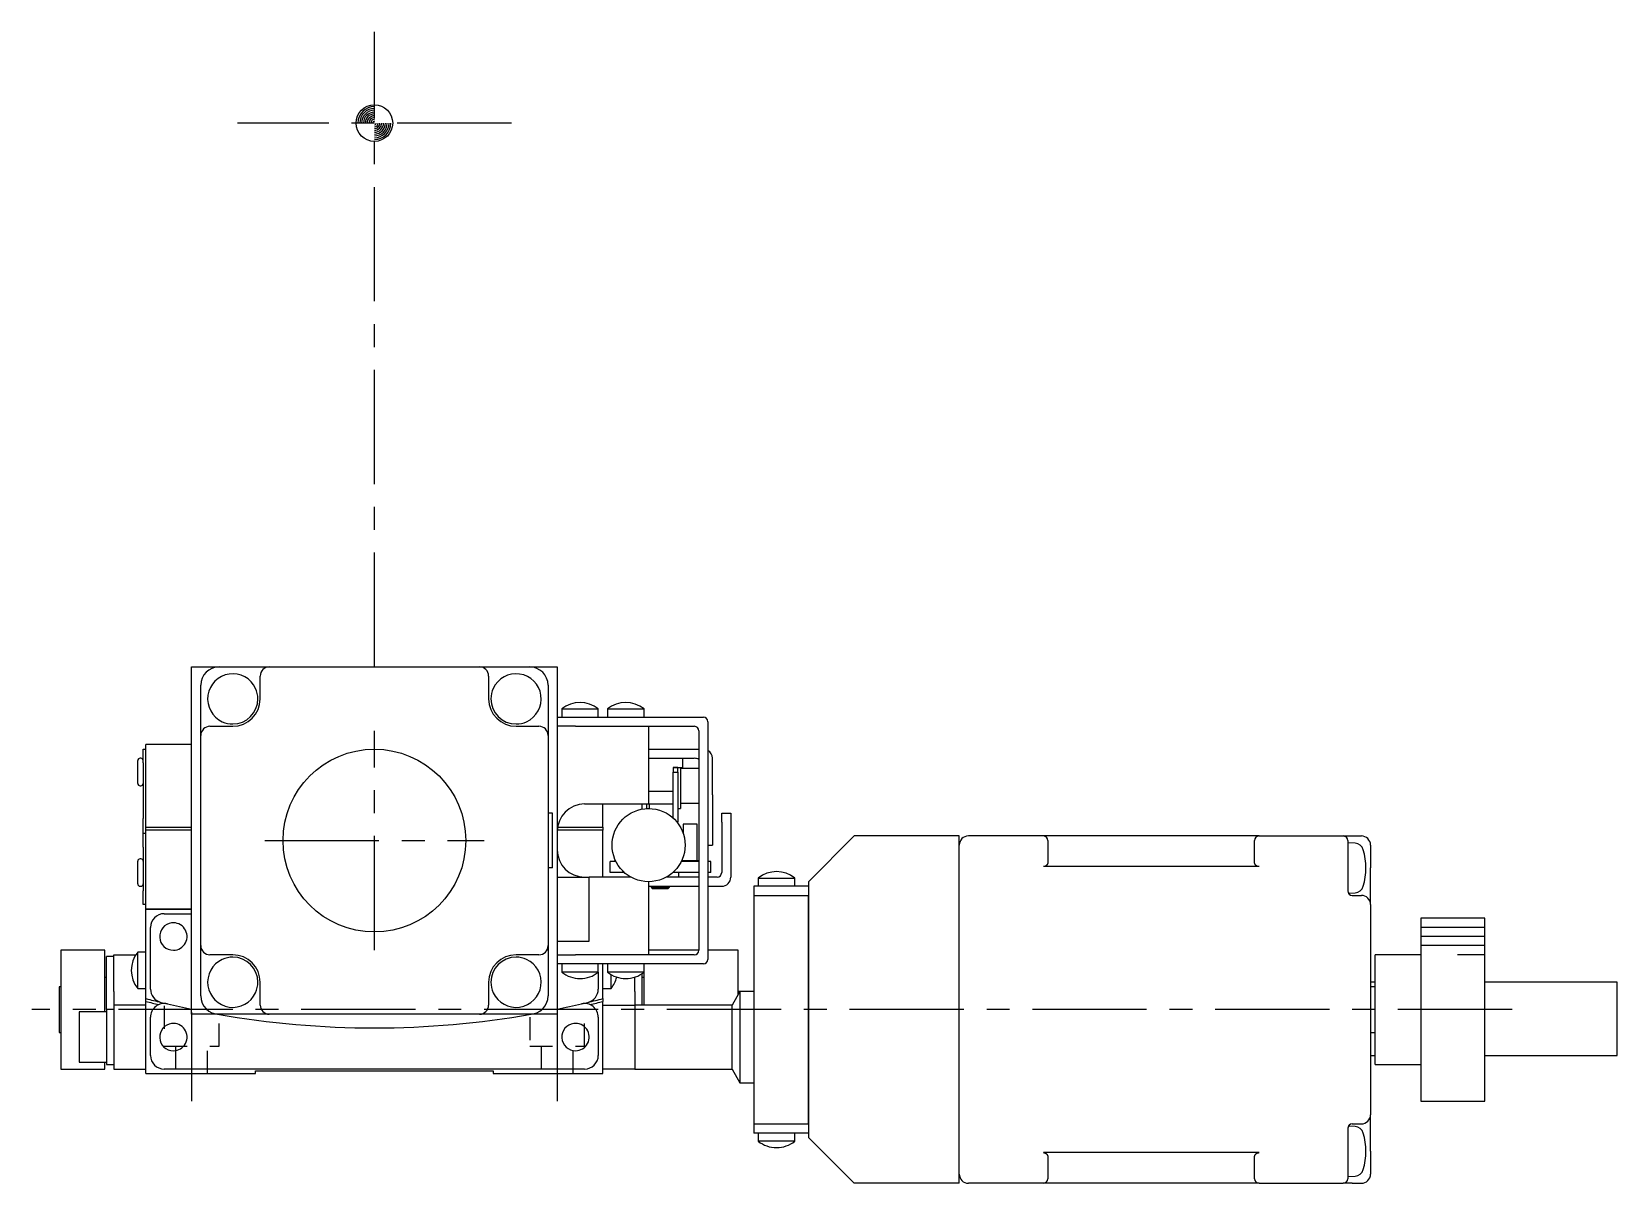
# Model space of a CAD drawing. Extents: x 164 to 838, y 27 to 496.
# Drawn here: x 241.8 to 415.2, y 101.8 to 227.8 of the extents above; entities that cross this region are included whole.
import ezdxf

# ---------------------------------------------------------------- set-up
doc = ezdxf.new("R2010")
doc.units = 0
doc.header["$LTSCALE"] = 10
doc.linetypes.add('CENTER', pattern=[2, 1.25, -0.25, 0.25, -0.25])
doc.linetypes.add('DOT', pattern=[0.5, 0.25, -0.25])
for name, color, linetype in [('1', 7, 'CONTINUOUS'), ('11', 7, 'CONTINUOUS'), ('15', 7, 'CONTINUOUS'), ('2', 7, 'CONTINUOUS')]:
    doc.layers.add(name, color=color, linetype=linetype)

msp = doc.modelspace()

# ---------------------------------------------------------------- linework, layer by layer
at = {"layer": '1', "color": 7, "linetype": 'CONTINUOUS'}
for p, q in [((259.250001, 120.25), (259.250001, 158.25)), ((259.250001, 158.25), (262.250001, 158.25)), ((262.250001, 158.25), (266.335787, 158.25)), ((262.250001, 158.25), (263.601769, 158.25)), ((266.335787, 158.25), (267.750001, 158.25)), ((267.750001, 158.25), (290.750001, 158.25)), ((290.750001, 158.25), (292.164215, 158.25)), ((292.164215, 158.25), (296.250001, 158.25)), ((294.898233, 158.25), (296.250001, 158.25)), ((296.250001, 158.25), (299.250001, 158.25)), ((299.250001, 158.25), (299.250001, 135.25)), ((260.250001, 152.164214), (260.250001, 156.25)), ((260.250001, 154.898232), (260.250001, 156.25)), ((266.750001, 154.75), (266.750001, 157.25)), ((291.750001, 157.25), (291.750001, 154.75)), ((298.250001, 156.25), (298.250001, 152.164214)), ((298.250001, 156.25), (298.250001, 154.898232)), ((299.250001, 152.75), (301.250001, 152.75)), ((299.750001, 153.647999), (301.750001, 153.647999)), ((299.750001, 153.647999), (299.750001, 152.75)), ((301.250001, 152.75), (315.250001, 152.75)), ((301.750001, 153.647999), (303.750001, 153.647999)), ((303.750001, 152.75), (303.750001, 153.647999)), ((304.750001, 153.647999), (306.750001, 153.647999)), ((304.750001, 153.647999), (304.750001, 152.75)), ((306.750001, 153.647999), (308.750001, 153.647999)), ((308.750001, 152.75), (308.750001, 153.647999)), ((260.250001, 150.75), (260.250001, 152.164214)), ((261.250001, 151.75), (263.750001, 151.75)), ((294.750001, 151.75), (297.250001, 151.75)), ((298.250001, 152.164214), (298.250001, 150.75)), ((301.250001, 151.75), (299.250001, 151.75)), ((301.250001, 151.75), (314.250001, 151.75)), ((309.250001, 151.75), (309.250001, 143.25)), ((314.750001, 151.25), (314.750001, 127.25)), ((315.750001, 152.25), (315.750001, 126.25)), ((253.950001, 149.25), (254.250001, 149.25)), ((253.950001, 147.75), (253.950001, 149.25)), ((254.250001, 140.704559), (254.250001, 149.75)), ((259.250001, 149.75), (254.250001, 149.75)), ((260.250001, 127.75), (260.250001, 150.75)), ((298.250001, 150.75), (298.250001, 127.75)), ((309.250001, 149.25), (314.750001, 149.25)), ((253.350001, 145.5), (253.350001, 148)), ((253.700001, 148.25), (253.600001, 148.25)), ((253.950001, 147.75), (253.950001, 141.649737)), ((309.250001, 148.25), (314.250001, 148.25)), ((312.950001, 148.25), (312.950001, 147.25)), ((316.250001, 144.238373), (316.250001, 148.25)), ((311.950001, 147.25), (312.950001, 147.25)), ((311.950001, 147.249865), (311.950001, 147.25)), ((312.450001, 147.249865), (311.950001, 147.249865)), ((311.950001, 147.249865), (311.950001, 146.749853)), ((311.950001, 146.749853), (312.450001, 146.749853)), ((311.950001, 141.701655), (311.950001, 146.749853)), ((312.450001, 146.749853), (312.450001, 147.249865)), ((312.450001, 146.749853), (312.450001, 141.295808)), ((312.750001, 147.25), (312.750001, 142.75)), ((314.750001, 147.15), (312.750001, 147.15)), ((253.600001, 145.25), (253.700001, 145.25)), ((309.250001, 144.660616), (311.950001, 144.660616)), ((316.250001, 144.238373), (316.250001, 142.340972)), ((302.250001, 143.25), (309.250001, 143.25)), ((304.250001, 140.704559), (304.250001, 143.25)), ((308.550001, 142.688199), (308.550001, 143.25)), ((309.050001, 142.75), (309.050001, 143.25)), ((309.050001, 142.75), (309.250421, 142.75)), ((309.050001, 142.75), (309.050001, 142.744976)), ((309.250001, 143.25), (311.950001, 143.25)), ((309.250421, 142.75), (309.350001, 142.75)), ((309.350001, 142.75), (309.350001, 143.25)), ((312.450001, 142.75), (312.750001, 142.75)), ((312.750001, 143.35), (314.750001, 143.35)), ((316.250001, 142.340972), (316.250001, 138.75)), ((253.950001, 140.213883), (253.950001, 141.649737)), ((254.250001, 140.389222), (254.250001, 140.704559)), ((254.250001, 140.704559), (259.250001, 140.704559)), ((298.750001, 142.25), (298.250001, 142.25)), ((298.750001, 136.25), (298.750001, 142.25)), ((299.284638, 140.704559), (304.250001, 140.704559)), ((304.250001, 140.704559), (304.250001, 140.389222)), ((312.450001, 141.295808), (312.335686, 141.295808)), ((312.450001, 141.150559), (312.450001, 141.295808)), ((314.550001, 141.05), (313.050001, 141.05)), ((313.050001, 141.05), (313.050001, 140.000275)), ((314.550001, 137.05), (314.550001, 141.05)), ((317.250001, 142.25), (318.250001, 142.25)), ((317.250001, 141.25), (317.250001, 142.25)), ((317.250001, 141.25), (317.250001, 135.75)), ((318.250001, 142.25), (318.250001, 141.25)), ((318.250001, 141.25), (318.250001, 135.25)), ((253.950001, 140.020902), (253.950001, 140.213883)), ((253.950001, 138.520902), (253.950001, 140.020902)), ((254.250001, 140.020902), (253.950001, 140.020902)), ((254.250001, 131.75), (254.250001, 140.389222)), ((259.250001, 140.389222), (254.250001, 140.389222)), ((304.250001, 140.389222), (299.253233, 140.389222)), ((304.250001, 135.25), (304.250001, 140.389222)), ((331.750001, 139.75), (326.750001, 134.75)), ((343.250001, 139.75), (331.750001, 139.75)), ((343.250001, 101.75), (343.250001, 139.75)), ((352.450001, 139.75), (344.250001, 139.75)), ((376.050001, 139.75), (352.450001, 139.75)), ((352.950001, 139.25), (352.950001, 137.75)), ((375.550001, 137.75), (375.550001, 139.25)), ((376.050001, 139.75), (385.250001, 139.75)), ((385.250001, 139.75), (386.250001, 139.75)), ((385.750001, 139.25), (385.750001, 137.75)), ((386.553724, 138.957879), (385.750001, 139)), ((386.250001, 139.75), (387.250001, 139.75)), ((253.700001, 137.25), (253.600001, 137.25)), ((253.950001, 138.520902), (253.950001, 133.75)), ((315.750001, 138.75), (316.250001, 138.75)), ((352.950001, 137.75), (352.950001, 136.898232)), ((375.550001, 136.898232), (375.550001, 137.75)), ((385.750001, 137.75), (385.750001, 133.664214)), ((388.250001, 138.75), (388.250001, 136.25)), ((253.350001, 134.5), (253.350001, 137)), ((298.750001, 136.25), (298.250001, 136.25)), ((305.050001, 135.75), (305.050001, 136.95)), ((305.678306, 136.95), (305.050001, 136.95)), ((306.604669, 135.75), (305.050001, 135.75)), ((305.550001, 136.95), (305.550001, 137.05)), ((305.629647, 137.05), (305.550001, 137.05)), ((314.750001, 135.75), (311.896172, 135.75)), ((312.550001, 135.25), (312.550001, 135.75)), ((314.750001, 136.95), (312.822535, 136.95)), ((312.871194, 137.05), (314.550001, 137.05)), ((313.550001, 136.95), (313.550001, 137.05)), ((314.550001, 137.05), (314.750001, 137.05)), ((316.050001, 136.95), (315.750001, 136.95)), ((316.050001, 135.75), (315.750001, 135.75)), ((316.050001, 135.75), (316.050001, 136.95)), ((352.474535, 136.398835), (352.450001, 136.398232)), ((376.050001, 136.398232), (352.450001, 136.398232)), ((352.49901, 136.40064), (352.474535, 136.398835)), ((352.523366, 136.403644), (352.49901, 136.40064)), ((352.547546, 136.40784), (352.523366, 136.403644)), ((352.571491, 136.413217), (352.547546, 136.40784)), ((352.595143, 136.419762), (352.571491, 136.413217)), ((352.618446, 136.42746), (352.595143, 136.419762)), ((352.641343, 136.436293), (352.618446, 136.42746)), ((352.663779, 136.446238), (352.641343, 136.436293)), ((352.685699, 136.457272), (352.663779, 136.446238)), ((352.707052, 136.469368), (352.685699, 136.457272)), ((352.727786, 136.482497), (352.707052, 136.469368)), ((352.747851, 136.496629), (352.727786, 136.482497)), ((352.767198, 136.511727), (352.747851, 136.496629)), ((352.78578, 136.527757), (352.767198, 136.511727)), ((352.803554, 136.544679), (352.78578, 136.527757)), ((352.820477, 136.562453), (352.803554, 136.544679)), ((352.836506, 136.581036), (352.820477, 136.562453)), ((352.851605, 136.600383), (352.836506, 136.581036)), ((352.865736, 136.620447), (352.851605, 136.600383)), ((352.878865, 136.641181), (352.865736, 136.620447)), ((352.890962, 136.662534), (352.878865, 136.641181)), ((352.901996, 136.684455), (352.890962, 136.662534)), ((352.911941, 136.706891), (352.901996, 136.684455)), ((352.920773, 136.729787), (352.911941, 136.706891)), ((352.928471, 136.75309), (352.920773, 136.729787)), ((352.935017, 136.776742), (352.928471, 136.75309)), ((352.940394, 136.800687), (352.935017, 136.776742)), ((352.944589, 136.824867), (352.940394, 136.800687)), ((352.947593, 136.849224), (352.944589, 136.824867)), ((352.949399, 136.873698), (352.947593, 136.849224)), ((352.950001, 136.898232), (352.949399, 136.873698)), ((375.550603, 136.873698), (375.550001, 136.898232)), ((375.552409, 136.849224), (375.550603, 136.873698)), ((375.555413, 136.824867), (375.552409, 136.849224)), ((375.559608, 136.800687), (375.555413, 136.824867)), ((375.564985, 136.776742), (375.559608, 136.800687)), ((375.571531, 136.75309), (375.564985, 136.776742)), ((375.579229, 136.729787), (375.571531, 136.75309)), ((375.588061, 136.706891), (375.579229, 136.729787)), ((375.598006, 136.684455), (375.588061, 136.706891)), ((375.60904, 136.662534), (375.598006, 136.684455)), ((375.621137, 136.641181), (375.60904, 136.662534)), ((375.634266, 136.620447), (375.621137, 136.641181)), ((375.648397, 136.600383), (375.634266, 136.620447)), ((375.663496, 136.581036), (375.648397, 136.600383)), ((375.679525, 136.562453), (375.663496, 136.581036)), ((375.696448, 136.544679), (375.679525, 136.562453)), ((375.714222, 136.527757), (375.696448, 136.544679)), ((375.732804, 136.511727), (375.714222, 136.527757)), ((375.752151, 136.496629), (375.732804, 136.511727)), ((375.772216, 136.482497), (375.752151, 136.496629)), ((375.79295, 136.469368), (375.772216, 136.482497)), ((375.814303, 136.457272), (375.79295, 136.469368)), ((375.836223, 136.446238), (375.814303, 136.457272)), ((375.858659, 136.436293), (375.836223, 136.446238)), ((375.881556, 136.42746), (375.858659, 136.436293)), ((375.904859, 136.419762), (375.881556, 136.42746)), ((375.928511, 136.413217), (375.904859, 136.419762)), ((375.952456, 136.40784), (375.928511, 136.413217)), ((375.976636, 136.403644), (375.952456, 136.40784)), ((376.000992, 136.40064), (375.976636, 136.403644)), ((376.025467, 136.398835), (376.000992, 136.40064)), ((376.050001, 136.398232), (376.025467, 136.398835)), ((388.250001, 132.25), (388.250001, 136.25)), ((253.600001, 134.25), (253.700001, 134.25)), ((253.950001, 132.25), (253.950001, 133.75)), ((299.250001, 135.25), (302.750001, 135.25)), ((299.250001, 135.25), (299.250001, 128.25)), ((302.750001, 128.25), (302.750001, 135.25)), ((307.313929, 135.25), (302.750001, 135.25)), ((309.250001, 134.75), (309.250001, 126.75)), ((309.250001, 134.25), (314.750001, 134.25)), ((309.550001, 134.25), (309.550001, 134.15)), ((309.550001, 134.15), (309.750001, 133.95)), ((309.550001, 134.15), (311.550001, 134.15)), ((311.350001, 133.95), (309.750001, 133.95)), ((314.750001, 135.25), (311.186912, 135.25)), ((311.350001, 133.95), (311.550001, 134.15)), ((311.550001, 134.15), (311.550001, 134.25)), ((316.250001, 135.25), (315.750001, 135.25)), ((315.750001, 134.25), (316.250001, 134.25)), ((316.750001, 135.25), (316.250001, 135.25)), ((316.250001, 134.25), (317.250001, 134.25)), ((320.750001, 134.25), (320.750001, 133.25)), ((326.750001, 134.25), (320.750001, 134.25)), ((321.250001, 135.147999), (325.250001, 135.147999)), ((321.250001, 135.147999), (321.250001, 134.25)), ((325.250001, 134.25), (325.250001, 135.147999)), ((326.750001, 134.75), (326.750001, 133.25)), ((254.250001, 132.25), (253.950001, 132.25)), ((320.750001, 133.25), (326.750001, 133.25)), ((320.750001, 133.25), (320.750001, 108.25)), ((326.750001, 108.25), (326.750001, 133.25)), ((326.750001, 133.25), (326.750001, 108.25)), ((385.815038, 133.503408), (386.553724, 133.542121)), ((386.250001, 133.25), (387.250001, 133.25)), ((388.250001, 132.25), (388.250001, 109.25)), ((254.250001, 121.95856), (254.250001, 131.75)), ((254.250001, 131.75), (259.250001, 131.75)), ((259.250001, 131.75), (254.250001, 131.75)), ((256.250001, 131.25), (259.250001, 131.25)), ((393.750001, 130.75), (393.750001, 110.75)), ((400.750001, 130.75), (393.750001, 130.75)), ((400.750001, 110.75), (400.750001, 130.75)), ((254.750001, 123.001649), (254.750001, 129.75)), ((244.950001, 127.25), (244.950001, 114.25)), ((249.750001, 127.25), (244.950001, 127.25)), ((249.750001, 120.5), (249.750001, 127.25)), ((250.750001, 122.75), (250.750001, 126.75)), ((250.750001, 126.75), (253.138913, 126.75)), ((253.352002, 123.05), (253.352002, 127.05)), ((254.250001, 127.05), (253.352002, 127.05)), ((254.250001, 127.05), (253.352002, 127.05)), ((260.250001, 126.335786), (260.250001, 127.75)), ((263.750001, 126.75), (261.250001, 126.75)), ((297.250001, 126.75), (294.750001, 126.75)), ((298.250001, 127.75), (298.250001, 126.335786)), ((299.250001, 128.25), (302.750001, 128.25)), ((299.250001, 128.25), (299.250001, 120.25)), ((299.250001, 126.75), (301.250001, 126.75)), ((314.250001, 126.75), (301.250001, 126.75)), ((313.550001, 127.25), (309.250001, 127.25)), ((314.750001, 127.25), (313.550001, 127.25)), ((319.050001, 127.25), (315.750001, 127.25)), ((319.050001, 122.40359), (319.050001, 127.25)), ((388.750001, 114.75), (388.750001, 126.75)), ((393.750001, 126.75), (388.750001, 126.75)), ((250.750001, 126.55), (249.950001, 126.55)), ((249.950001, 120.75), (249.950001, 126.55)), ((260.250001, 122.25), (260.250001, 126.335786)), ((298.250001, 126.335786), (298.250001, 122.25)), ((301.250001, 125.75), (299.250001, 125.75)), ((299.750001, 125.75), (299.750001, 124.852001)), ((315.250001, 125.75), (301.250001, 125.75)), ((303.750001, 124.852001), (303.750001, 125.75)), ((304.250001, 121.95856), (304.250001, 125.75)), ((304.750001, 125.75), (304.750001, 124.852001)), ((308.750001, 124.852001), (308.750001, 125.75)), ((244.750001, 123.25), (244.750001, 118.25)), ((244.950001, 123.25), (244.750001, 123.25)), ((249.950001, 124.25), (249.750001, 124.25)), ((260.250001, 122.25), (260.250001, 123.601768)), ((266.750001, 121.25), (266.750001, 123.75)), ((291.750001, 123.75), (291.750001, 121.25)), ((298.250001, 123.601768), (298.250001, 122.25)), ((303.750001, 124.852001), (299.750001, 124.852001)), ((303.750001, 124.852001), (303.750001, 123.001649)), ((308.750001, 124.852001), (304.750001, 124.852001)), ((305.148, 123.05), (305.148, 124.579875)), ((307.750001, 122.75), (307.750001, 124.310263)), ((308.550001, 121.25), (308.550001, 124.704249)), ((308.750001, 124.25), (308.550001, 124.25)), ((308.750001, 121.25), (308.750001, 124.852001)), ((388.750001, 123.75), (388.250001, 123.75)), ((388.750001, 123.25), (388.250001, 123.25)), ((415.249999, 123.75), (400.750001, 123.75)), ((415.249999, 115.75), (415.249999, 123.75)), ((250.750001, 122.75), (250.750001, 121.25)), ((253.352002, 123.05), (254.250001, 123.05)), ((253.352002, 123.05), (254.250001, 123.05)), ((254.250001, 121.648543), (254.250001, 121.95856)), ((254.250001, 113.75), (254.250001, 121.648543)), ((304.250001, 123.05), (305.148, 123.05)), ((304.250001, 123.05), (305.148, 123.05)), ((304.250001, 121.95856), (304.250001, 121.648543)), ((304.250001, 113.75), (304.250001, 121.648543)), ((307.750001, 122.75), (307.750001, 121.25)), ((319.250001, 122.75), (318.383976, 121.25)), ((319.250001, 122.75), (319.050001, 122.75)), ((319.250001, 122.75), (319.250001, 112.75)), ((320.750001, 122.75), (319.250001, 122.75)), ((246.950001, 120.5), (246.950001, 115)), ((249.950001, 120.5), (246.950001, 120.5)), ((249.950001, 120.75), (249.950001, 114.75)), ((250.750001, 120.75), (249.950001, 120.75)), ((250.750001, 121.25), (250.750001, 114.25)), ((254.250001, 121.25), (250.750001, 121.25)), ((254.750001, 115.75), (254.750001, 119.917235)), ((262.250001, 120.25), (259.250001, 120.25)), ((266.335787, 120.25), (262.250001, 120.25)), ((263.601769, 120.25), (262.250001, 120.25)), ((267.750001, 120.25), (266.335787, 120.25)), ((290.750001, 120.25), (267.750001, 120.25)), ((292.164215, 120.25), (290.750001, 120.25)), ((296.250001, 120.25), (292.164215, 120.25)), ((296.250001, 120.25), (294.898233, 120.25)), ((299.250001, 120.25), (296.250001, 120.25)), ((303.750001, 119.917235), (303.750001, 115.75)), ((304.250001, 121.25), (307.750001, 121.25)), ((307.750001, 121.25), (307.750001, 117.75)), ((318.383976, 121.25), (307.750001, 121.25)), ((318.383976, 114.25), (318.383976, 121.25)), ((244.750001, 118.25), (244.950001, 118.25)), ((388.250001, 118.25), (388.750001, 118.25)), ((307.750001, 117.75), (307.750001, 114.25)), ((246.950001, 115), (249.950001, 115)), ((249.750001, 114.25), (249.750001, 115)), ((249.950001, 114.75), (250.750001, 114.75)), ((388.250001, 115.75), (388.750001, 115.75)), ((388.750001, 114.75), (393.750001, 114.75)), ((400.750001, 115.75), (415.249999, 115.75)), ((244.950001, 114.25), (249.750001, 114.25)), ((250.750001, 114.25), (254.250001, 114.25)), ((254.250001, 113.75), (266.250001, 113.75)), ((302.250001, 114.25), (256.250001, 114.25)), ((266.250001, 114.05), (292.250001, 114.05)), ((266.250001, 113.75), (266.250001, 114.05)), ((292.250001, 114.05), (292.250001, 113.75)), ((292.250001, 113.75), (304.250001, 113.75)), ((307.750001, 114.25), (304.250001, 114.25)), ((307.750001, 114.25), (318.383976, 114.25)), ((313.550001, 114.25), (318.383976, 114.25)), ((318.383976, 114.25), (319.250001, 112.75)), ((319.250001, 112.75), (320.750001, 112.75)), ((393.750001, 110.75), (400.750001, 110.75)), ((320.750001, 108.25), (326.750001, 108.25)), ((320.750001, 108.25), (320.750001, 107.25)), ((326.750001, 108.25), (326.750001, 106.75)), ((385.750001, 107.835786), (385.750001, 103.75)), ((386.553724, 107.957879), (385.815038, 107.996592)), ((386.250001, 108.25), (387.250001, 108.25)), ((388.250001, 105.25), (388.250001, 109.25)), ((326.750001, 107.25), (320.750001, 107.25)), ((321.250001, 107.25), (321.250001, 106.352001)), ((325.250001, 106.352001), (321.250001, 106.352001)), ((325.250001, 106.352001), (325.250001, 107.25)), ((326.750001, 106.75), (331.750001, 101.75)), ((376.050001, 105.101768), (352.450001, 105.101768)), ((352.450001, 105.101768), (352.474535, 105.101165)), ((352.474535, 105.101165), (352.49901, 105.09936)), ((352.49901, 105.09936), (352.523366, 105.096356)), ((352.523366, 105.096356), (352.547546, 105.09216)), ((352.547546, 105.09216), (352.571491, 105.086783)), ((352.571491, 105.086783), (352.595143, 105.080238)), ((352.595143, 105.080238), (352.618446, 105.07254)), ((352.618446, 105.07254), (352.641343, 105.063707)), ((352.641343, 105.063707), (352.663779, 105.053762)), ((352.663779, 105.053762), (352.685699, 105.042728)), ((352.685699, 105.042728), (352.707052, 105.030632)), ((352.707052, 105.030632), (352.727786, 105.017503)), ((352.727786, 105.017503), (352.747851, 105.003371)), ((352.747851, 105.003371), (352.767198, 104.988273)), ((352.767198, 104.988273), (352.78578, 104.972243)), ((352.78578, 104.972243), (352.803554, 104.955321)), ((352.803554, 104.955321), (352.820477, 104.937547)), ((352.820477, 104.937547), (352.836506, 104.918964)), ((352.836506, 104.918964), (352.851605, 104.899617)), ((352.851605, 104.899617), (352.865736, 104.879553)), ((352.865736, 104.879553), (352.878865, 104.858819)), ((352.878865, 104.858819), (352.890962, 104.837466)), ((352.890962, 104.837466), (352.901996, 104.815545)), ((352.901996, 104.815545), (352.911941, 104.793109)), ((352.911941, 104.793109), (352.920773, 104.770213)), ((352.920773, 104.770213), (352.928471, 104.74691)), ((352.928471, 104.74691), (352.935017, 104.723258)), ((352.935017, 104.723258), (352.940394, 104.699313)), ((352.940394, 104.699313), (352.944589, 104.675133)), ((352.944589, 104.675133), (352.947593, 104.650776)), ((352.947593, 104.650776), (352.949399, 104.626302)), ((352.949399, 104.626302), (352.950001, 104.601768)), ((352.950001, 104.601768), (352.950001, 103.75)), ((375.550001, 104.601768), (375.550603, 104.626302)), ((375.550001, 103.75), (375.550001, 104.601768)), ((375.550603, 104.626302), (375.552409, 104.650776)), ((375.552409, 104.650776), (375.555413, 104.675133)), ((375.555413, 104.675133), (375.559608, 104.699313)), ((375.559608, 104.699313), (375.564985, 104.723258)), ((375.564985, 104.723258), (375.571531, 104.74691)), ((375.571531, 104.74691), (375.579229, 104.770213)), ((375.579229, 104.770213), (375.588061, 104.793109)), ((375.588061, 104.793109), (375.598006, 104.815545)), ((375.598006, 104.815545), (375.60904, 104.837466)), ((375.60904, 104.837466), (375.621137, 104.858819)), ((375.621137, 104.858819), (375.634266, 104.879553)), ((375.634266, 104.879553), (375.648397, 104.899617)), ((375.648397, 104.899617), (375.663496, 104.918964)), ((375.663496, 104.918964), (375.679525, 104.937547)), ((375.679525, 104.937547), (375.696448, 104.955321)), ((375.696448, 104.955321), (375.714222, 104.972243)), ((375.714222, 104.972243), (375.732804, 104.988273)), ((375.732804, 104.988273), (375.752151, 105.003371)), ((375.752151, 105.003371), (375.772216, 105.017503)), ((375.772216, 105.017503), (375.79295, 105.030632)), ((375.79295, 105.030632), (375.814303, 105.042728)), ((375.814303, 105.042728), (375.836223, 105.053762)), ((375.836223, 105.053762), (375.858659, 105.063707)), ((375.858659, 105.063707), (375.881556, 105.07254)), ((375.881556, 105.07254), (375.904859, 105.080238)), ((375.904859, 105.080238), (375.928511, 105.086783)), ((375.928511, 105.086783), (375.952456, 105.09216)), ((375.952456, 105.09216), (375.976636, 105.096356)), ((375.976636, 105.096356), (376.000992, 105.09936)), ((376.000992, 105.09936), (376.025467, 105.101165)), ((376.025467, 105.101165), (376.050001, 105.101768)), ((388.250001, 105.25), (388.250001, 102.75)), ((352.950001, 103.75), (352.950001, 102.25)), ((375.550001, 102.25), (375.550001, 103.75)), ((385.750001, 103.75), (385.750001, 102.25)), ((385.750001, 102.5), (386.553724, 102.542121)), ((343.250001, 101.75), (331.750001, 101.75)), ((352.450001, 101.75), (344.250001, 101.75)), ((376.050001, 101.75), (352.450001, 101.75)), ((376.050001, 101.75), (385.250001, 101.75)), ((386.250001, 101.75), (385.250001, 101.75)), ((386.250001, 101.75), (387.250001, 101.75))]:
    msp.add_line(p, q, dxfattribs=at)
at = {"layer": '1', "color": 4, "linetype": 'DOT'}
for p, q in [((256.250001, 121.150213), (256.250001, 116.75)), ((262.250001, 116.75), (262.250001, 119.916008)), ((296.250001, 119.916118), (296.250001, 116.75)), ((302.250001, 116.75), (302.250001, 121.150362)), ((256.250001, 116.75), (262.250001, 116.75)), ((257.500001, 116.75), (257.500001, 113.75)), ((261.000001, 113.75), (261.000001, 116.75)), ((296.250001, 116.75), (302.250001, 116.75)), ((297.500001, 116.75), (297.500001, 113.75)), ((301.000001, 113.75), (301.000001, 116.75))]:
    msp.add_line(p, q, dxfattribs=at)
at = {"layer": '1', "color": 7, "linetype": 'CONTINUOUS'}
for centre, radius in [((279.250001, 139.25), 10), ((309.250421, 138.75), 4)]:
    msp.add_circle(centre, radius, dxfattribs=at)
for centre, radius, start, end in [((262.250001, 156.25), 2, 90, 180), ((267.750001, 157.25), 1, 90, 180), ((290.750001, 157.25), 1, 0, 90), ((296.250001, 156.25), 2, 0, 90), ((263.750001, 154.75), 2.75, 24.619977, 245.380023), ((294.750001, 154.75), 2.75, 294.619977, 155.380023), ((263.750001, 154.75), 3, 270, 0), ((263.750001, 154.75), 2.746592, 270, 0), ((263.74692, 154.757513), 2.749683, 359.84344, 24.450906), ((294.750001, 154.75), 3, 180, 270), ((294.761527, 154.755696), 2.758123, 155.587333, 180.118321), ((294.750001, 154.75), 2.746592, 180, 270), ((301.750001, 151.15), 3.2, 51.317813, 128.682187), ((306.750001, 151.15), 3.2, 51.317813, 128.682187), ((315.250001, 152.25), 0.5, 0, 90), ((261.250001, 150.75), 1, 90, 180), ((263.744294, 154.761474), 2.758071, 245.587098, 270.118556), ((294.757508, 154.753109), 2.749711, 269.843567, 294.450779), ((297.250001, 150.75), 1, 0, 90), ((314.250001, 151.25), 0.5, 0, 90), ((253.600001, 148), 0.25, 90, 180), ((253.700001, 148), 0.25, 0, 90), ((314.250001, 147.25), 1, 60, 90), ((315.250001, 148.25), 1, 0, 60), ((253.600001, 145.5), 0.25, 180, 270), ((253.700001, 145.5), 0.25, 270, 0), ((302.250001, 140.25), 3, 90, 180), ((344.250001, 138.75), 1, 90, 180), ((352.450001, 139.25), 0.5, 0, 90), ((376.050001, 139.25), 0.5, 90, 180), ((385.250001, 139.25), 0.5, 0, 90), ((386.501389, 137.959249), 1, 16.551336, 87.000028), ((387.250001, 138.75), 1, 0, 90), ((253.600001, 137), 0.25, 90, 180), ((253.700001, 137), 0.25, 0, 90), ((302.250001, 138.25), 3, 180, 270), ((380.750001, 136.25), 7, 343.448632, 16.551368), ((316.750001, 135.75), 0.5, 270, 0), ((323.250001, 132.65), 3.2, 51.317813, 128.682187), ((253.600001, 134.5), 0.25, 180, 270), ((253.700001, 134.5), 0.25, 270, 0), ((317.250001, 135.25), 1, 270, 0), ((386.250001, 133.75), 0.5, 180, 270), ((386.501389, 134.540751), 1, 272.999972, 343.448664), ((387.250001, 132.25), 1, 0, 90), ((256.250001, 129.75), 1.5, 90, 180), ((257.250001, 128.75), 1.5, 97.197951, 270), ((257.250001, 128.75), 1.5, 270, 97.197951), ((255.850001, 125.05), 3.2, 141.317813, 218.682187), ((261.250001, 127.75), 1, 180, 270), ((263.750001, 123.75), 3, 0, 90), ((294.750001, 123.75), 3, 90, 180), ((297.250001, 127.75), 1, 270, 0), ((314.250001, 127.25), 0.5, 270, 0), ((263.750001, 123.75), 2.75, 114.619977, 335.380023), ((263.742477, 123.746967), 2.749634, 89.843221, 114.451125), ((263.750001, 123.75), 2.746592, 0, 90), ((294.750001, 123.75), 2.746592, 90, 180), ((294.750001, 123.75), 2.75, 204.619977, 65.380023), ((294.755708, 123.738526), 2.758071, 65.587098, 90.118556), ((315.250001, 126.25), 0.5, 270, 0), ((263.738527, 123.744293), 2.758072, 335.587101, 0.118554), ((294.753105, 123.742491), 2.749706, 179.843544, 204.450802), ((301.750001, 127.35), 3.2, 231.317813, 270), ((301.750001, 127.35), 3.2, 270, 308.682187), ((306.750001, 127.35), 3.2, 231.317813, 270), ((302.650001, 125.05), 3.2, 321.317813, 346.559825), ((306.750001, 127.35), 3.2, 270, 308.682187), ((279.250001, 217.75), 99, 255.373006, 256.355471), ((279.250001, 217.75), 99.3, 255.418177, 256.254098), ((256.250001, 123.001649), 1.5, 180, 256.355471), ((279.250001, 217.75), 99, 256.355471, 256.770287), ((262.250001, 122.25), 2, 180, 270), ((296.250001, 122.25), 2, 270, 0), ((279.250001, 217.75), 99, 283.229713, 283.644529), ((279.250001, 217.75), 99, 283.644529, 284.626994), ((302.250001, 123.001649), 1.5, 283.644529, 0), ((279.250001, 217.75), 99.3, 283.745902, 284.581823), ((256.250001, 119.917235), 1.5, 76.770287, 180), ((279.250001, 217.75), 99, 256.770287, 258.34488), ((279.250001, 217.75), 99, 256.770287, 258.34488), ((279.250001, 217.75), 99, 260.013449, 279.986551), ((279.250001, 217.75), 99, 260.013449, 279.986551), ((267.750001, 121.25), 1, 180, 270), ((290.750001, 121.25), 1, 270, 0), ((279.250001, 217.75), 99, 281.65512, 283.229713), ((279.250001, 217.75), 99, 281.65512, 283.229713), ((302.250001, 119.917235), 1.5, 0, 103.229713), ((257.250001, 117.75), 1.5, 97.197951, 270), ((257.250001, 117.75), 1.5, 270, 97.197951), ((301.250001, 117.75), 1.5, 97.197951, 270), ((301.250001, 117.75), 1.5, 270, 97.197951), ((256.250001, 115.75), 1.5, 180, 270), ((302.250001, 115.75), 1.5, 270, 0), ((386.250001, 107.75), 0.5, 90, 180), ((386.501389, 106.959249), 1, 16.551336, 87.000028), ((387.250001, 109.25), 1, 270, 0), ((323.250001, 108.85), 3.2, 231.317813, 270), ((323.250001, 108.85), 3.2, 270, 308.682187), ((380.750001, 105.25), 7, 343.448632, 16.551368), ((344.250001, 102.75), 1, 180, 270), ((386.501389, 103.540751), 1, 272.999972, 343.448664), ((387.250001, 102.75), 1, 270, 0), ((352.450001, 102.25), 0.5, 270, 0), ((376.050001, 102.25), 0.5, 180, 270), ((385.250001, 102.25), 0.5, 270, 0)]:
    msp.add_arc(centre, radius, start, end, dxfattribs=at)
at = {"layer": '11', "color": 4, "linetype": 'CENTER'}
for p, q in [((279.250001, 158.25), (279.250001, 227.75)), ((294.250001, 217.75), (264.250001, 217.75)), ((279.250001, 127.25), (279.250001, 151.25)), ((267.250001, 139.25), (291.250001, 139.25)), ((403.750001, 120.75), (241.750001, 120.75)), ((259.250001, 120.48495), (259.250001, 110.75)), ((299.250001, 120.48495), (299.250001, 110.75))]:
    msp.add_line(p, q, dxfattribs=at)
at = {"layer": '15', "color": 7, "linetype": 'CONTINUOUS'}
msp.add_circle((279.250001, 217.75), 2, dxfattribs=at)
for centre, radius, start, end in [((279.250001, 217.75), 1.8, 90, 180), ((279.250001, 217.75), 1.6, 90, 180), ((279.250001, 217.75), 1.4, 90, 179.999955), ((279.250001, 217.75), 1.2, 90, 179.99997), ((279.250001, 217.75), 1, 90, 179.999964), ((279.249999, 217.750002), 0.799999, 89.999799, 180.000086), ((279.250001, 217.75), 0.6, 89.99994, 180), ((279.250001, 217.75), 0.4, 90, 180), ((279.250001, 217.75), 0.2, 90, 180), ((279.250001, 217.75), 0.6, 269.99994, 0), ((279.250001, 217.75), 1.8, 270, 0), ((279.250001, 217.75), 1.6, 270, 0), ((279.250001, 217.75), 0.4, 270, 0), ((279.250001, 217.75), 0.2, 270, 0), ((279.250001, 217.75), 1.2, 270, 359.99997), ((279.250001, 217.75), 1.4, 270, 359.999955), ((279.250001, 217.75), 1, 270, 359.999964), ((279.249999, 217.750002), 0.799999, 270.000201, 359.999914)]:
    msp.add_arc(centre, radius, start, end, dxfattribs=at)
at = {"layer": '2', "color": 4, "linetype": 'CONTINUOUS'}
for p, q in [((400.750001, 129.75), (393.750001, 129.75)), ((400.750001, 128.75), (393.750001, 128.75)), ((400.750001, 127.75), (393.750001, 127.75)), ((400.750001, 126.75), (397.750001, 126.75))]:
    msp.add_line(p, q, dxfattribs=at)

doc.saveas('drawing.dxf')
